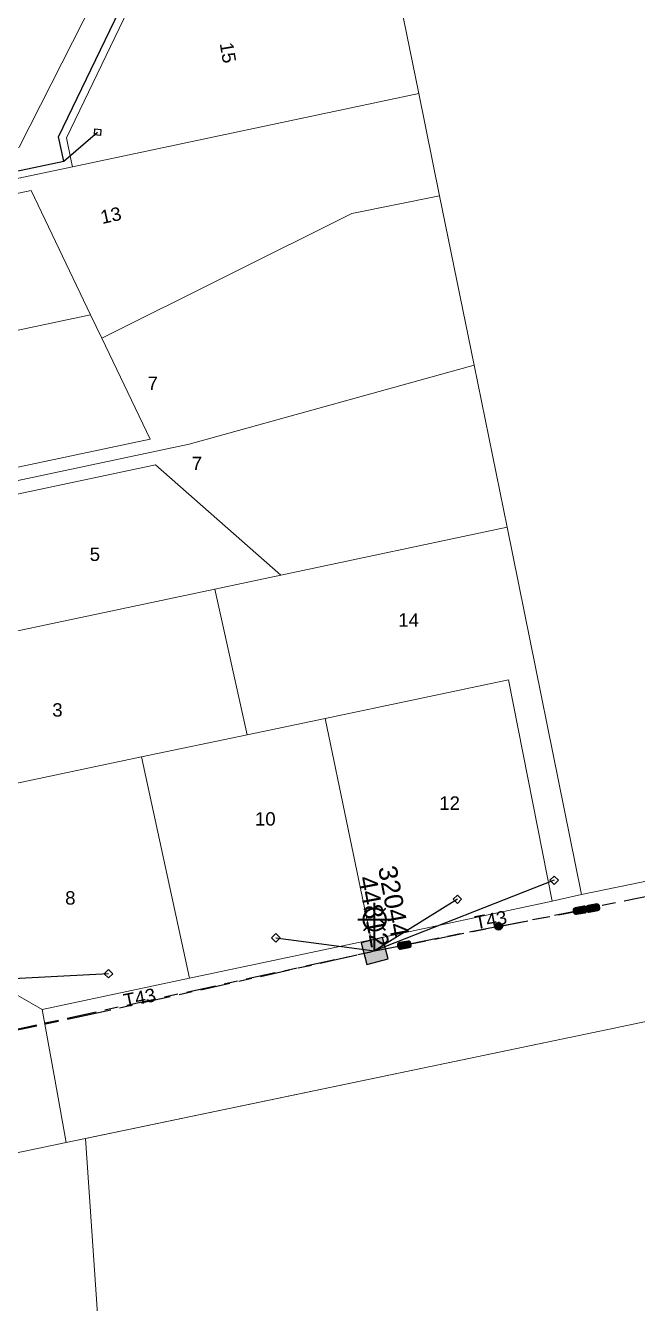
# Model space of a CAD drawing. Header units: metres. Extents: x 314590 to 317940, y 6263421 to 6264427.
# Drawn here: x 317526.5 to 317608.6, y 6263777.2 to 6263948.8 of the extents above; entities that cross this region are included whole.
import ezdxf
from ezdxf.enums import TextEntityAlignment as Align

# ---------------------------------------------------------------- set-up
doc = ezdxf.new("R2010")
doc.units = ezdxf.units.M
doc.linetypes.add('Cable Exist UG', pattern=[8.2, 4, -1.2, 1.8, -1.2])
doc.layers.get('0').update_dxf_attribs({"color": 6})
doc.layers.add('Cadastre Land Parcels_SP_EXT', color=9, linetype='Continuous', lineweight=5)
doc.layers.add('Cadastre Roads_SP_EXT', color=9, linetype='Continuous', lineweight=5)
for name, color, linetype in [('Equip_LV_EXT', 7, 'Continuous'), ('Equip_SL_EXT', 7, 'Continuous'), ('Equip_SP_SL_EXT', 7, 'Continuous'), ('Mains_LV_EXT', 7, 'Continuous'), ('Mains_SL_EXT', 7, 'Continuous'), ('Services_SP_EXT', 7, 'Continuous'), ('SupportsUG_SP_LV_SL_EXT', 7, 'Continuous')]:
    doc.layers.add(name, color=color, linetype=linetype)
doc.styles.add('COLUMN_LABEL', font='arial.ttf')
doc.styles.add('iecARIAL', font='arial.ttf', dxfattribs={"height": 2})
doc.styles.add('POLE_LABEL', font='arial.ttf')
doc.styles.get("Standard").update_dxf_attribs({"font": 'arial.ttf'})

# ---------------------------------------------------------------- blocks, each defined once
blk = doc.blocks.new('COLUMN_EXT')
blk.add_hatch(color=256).paths.add_polyline_path([(-1.49, 1.48), (-1.49, -1.49), (1.48, -1.49), (1.48, 1.48)])
blk.add_lwpolyline([(-1.49, -1.49), (1.48, -1.49), (1.48, 1.48), (-1.49, 1.48)], close=True)
for tag, height, style, flags, p in [('ASSET_NUM', 2.5, 'COLUMN_LABEL', 8, (2, 2)), ('STRUCTURE_PLANT_NUMBER', 0.2, 'POLE_LABEL', 9, (1.81, 0.03)), ('STREET_CODE', 0.2, 'COLUMN_LABEL', 9, (1.81, -0.2))]:
    blk.add_attdef(tag, text='', height=height, dxfattribs=dict(style=style, flags=flags)).set_placement(p, align=Align.MIDDLE_LEFT)
at = {"flags": 9}
for tag, p in [('COLUMN_TYPE', (1.81, -0.4)), ('OWNED_BY', (1.81, -0.6)), ('STATE', (1.81, -0.8)), ('USAGE', (1.81, -1)), ('STREETNAME', (1.81, -1.6)), ('SUBURB', (1.81, -1.8)), ('LEGEND', (1.81, -1.2)), ('LOCATION', (1.81, -1.4)), ('NOTES', (1.81, -2))]:
    blk.add_attdef(tag, text='', height=0.2, dxfattribs=at).set_placement(p, align=Align.MIDDLE_LEFT)
at = {"flags": 1}
blk.add_attdef('Z', (1.81, -2.35), '', height=0.2, dxfattribs=at)
blk = doc.blocks.new('SL_LANTERN_EXT')
at = {"lineweight": 40}
for p, q in [((-1.46, 5.68), (-1.06, 5.28)), ((0, 1.97), (0, 6.47)), ((1.46, 5.68), (1.06, 5.28)), ((-2.25, 4.22), (2.25, 4.22)), ((-1.46, 2.76), (-1.06, 3.16)), ((0, 0), (0, 2.72)), ((1.46, 2.76), (1.06, 3.16))]:
    blk.add_line(p, q, dxfattribs=at)
blk.add_circle((0, 4.22), 1.5, dxfattribs=at)
at = {"style": 'iecARIAL', "flags": 8}
blk.add_attdef('ASSET_NUM', (1.5, 1.5), '', height=2.5, dxfattribs=at)
for tag, p, height, flags in [('OPERATING_VOLTAGE', (0.98, -1.65), 0.2, 9), ('ORIENTATION', (0.98, -1.85), 0.2, 9), ('CONSTRUCTED_VOLTAGE', (0.98, -0.65), 0.2, 9), ('CONTROL_TYPE', (0.98, -0.85), 0.2, 9), ('LANTERN_PURPOSE', (0.98, -1.05), 0.2, 9), ('LANTERN_TYPE', (0.98, -1.25), 0.2, 9), ('NO_PHASES', (0.98, -1.45), 0.2, 9), ('LNUMBER', (2.18, -3.25), 2.5, 8), ('OWNED_BY', (0.98, -2.05), 0.2, 9), ('STATE', (0.98, -2.25), 0.2, 9), ('USAGE', (0.98, -2.45), 0.2, 9), ('CEXIST', (0.98, -2.65), 0.2, 9), ('CNEW', (0.98, -2.85), 0.2, 9), ('CNUMBER', (0.98, -3.05), 0.2, 9), ('CREMOVE', (0.98, -3.25), 0.2, 9), ('CREPLACE', (0.98, -3.45), 0.2, 9), ('LKINGHEIGHT', (0.98, -3.65), 0.2, 9), ('LBRACKET', (0.98, -3.85), 0.2, 9), ('LBRACKETVOCAB', (0.98, -4.05), 0.2, 9), ('LCATEGORY', (0.98, -4.25), 0.2, 9), ('LCHARGE1', (0.98, -4.45), 0.2, 9), ('LCHARGE1PERCENT', (0.98, -4.65), 0.2, 9), ('LCHARGE2', (0.98, -4.85), 0.2, 9), ('LCHARGE2PERCENT', (0.98, -5.05), 0.2, 9), ('LCHARGE3', (0.98, -5.25), 0.2, 9), ('LCHARGE3PERCENT', (0.98, -5.45), 0.2, 9), ('LEXIST', (0.98, -5.65), 0.2, 9), ('LLAMP', (0.98, -5.85), 0.2, 9), ('LLAMPVOCAB', (0.98, -6.05), 0.2, 9), ('LMAST', (0.98, -6.25), 0.2, 9), ('LMASTVOCAB', (0.98, -6.45), 0.2, 9), ('LNEW', (0.98, -6.65), 0.2, 9), ('LANTNUMBER', (0.98, -6.85), 0.2, 9), ('LOUTREACH', (0.98, -7.25), 0.2, 9), ('LOUTREACHVOCAB', (0.98, -7.45), 0.2, 9), ('LRATECODE', (0.98, -7.65), 0.2, 9), ('LREMOVE', (0.98, -7.85), 0.2, 9), ('LREPLACE', (0.98, -8.05), 0.2, 9), ('LTYPE', (0.98, -8.25), 0.2, 9), ('LTYPEVOCAB', (0.98, -8.45), 0.2, 9), ('LEGEND', (0.98, -8.65), 0.2, 9), ('STREETNAME', (0.98, -9.25), 0.2, 9), ('SUBURB', (0.98, -9.45), 0.2, 1), ('LOCATION', (0.98, -8.85), 0.2, 9), ('NOTES', (0.98, -9.05), 0.2, 9)]:
    blk.add_attdef(tag, p, '', height=height, dxfattribs=dict(flags=flags))
blk = doc.blocks.new('CCP_EXT')
at = {"flags": 9}
for tag, p in [('STATE', (0, -1.8)), ('LIFE_SUPPORT', (0, -1.6)), ('NOTES', (0, -2))]:
    blk.add_attdef(tag, text='', height=0.2, dxfattribs=at).set_placement(p, align=Align.MIDDLE_LEFT)
blk.add_wipeout([(0, 0.57), (0.57, 0), (0, -0.57), (-0.57, 0)])
blk.add_lwpolyline([(-0.57, 0), (0, 0.57), (0.57, 0), (0, -0.57), (-0.57, 0)])
at = {"flags": 1}
blk.add_attdef('Z', (0, 0), '', height=0.2, dxfattribs=at)
at = {"flags": 9}
for tag, p in [('CCP_TYPE', (0, 0)), ('CONSTRUCTED_VOLTAGE', (0, -0.2)), ('OPERATING_VOLTAGE', (0, -0.6)), ('ORIENTATION', (0, -0.8)), ('OWNED_BY', (0, -1)), ('NO_PHASES', (0, -0.4)), ('USAGE', (0, -1.2)), ('LEGEND', (0, -1.4))]:
    blk.add_attdef(tag, text='', height=0.2, dxfattribs=at).set_placement(p, align=Align.MIDDLE_LEFT)
blk = doc.blocks.new('LV_STJ_EXT')
h = blk.add_hatch(color=256)
edge = h.paths.add_edge_path()
edge.add_ellipse((-0.59, 0.13), major_axis=(0.226, 0.226), ratio=1, start_angle=45, end_angle=135)
edge.add_line((-0.91, 0.13), (-0.91, -0.13))
edge.add_ellipse((-0.59, -0.13), major_axis=(0.226, 0.226), ratio=1, start_angle=135, end_angle=225)
edge.add_line((-0.59, -0.45), (0.59, -0.45))
edge.add_ellipse((0.59, -0.13), major_axis=(-0.226, 0.226), ratio=1, start_angle=135, end_angle=225)
edge.add_line((0.91, -0.13), (0.91, 0.13))
edge.add_ellipse((0.59, 0.13), major_axis=(-0.226, 0.226), ratio=1, start_angle=225, end_angle=315)
edge.add_line((0.59, 0.45), (-0.59, 0.45))
blk.add_lwpolyline([(-0.91, 0.13), (-0.91, -0.13, 0.414214), (-0.59, -0.45), (0.59, -0.45, 0.414214), (0.91, -0.13), (0.91, 0.13, 0.414214), (0.59, 0.45), (-0.59, 0.45, 0.414214)], format="xyb", close=True)
at = {"flags": 1}
blk.add_attdef('Z', (0, 0), '', height=0.2, dxfattribs=at)
at = {"flags": 9}
for tag, p in [('ORIENTATION', (0, 0)), ('USAGE', (0, -0.2)), ('LEGEND', (0, -0.4)), ('NOTES', (0, -0.6))]:
    blk.add_attdef(tag, text='', height=0.2, dxfattribs=at).set_placement(p, align=Align.MIDDLE_LEFT)
blk = doc.blocks.new('SL_STJ_EXT')
h = blk.add_hatch(color=256)
edge = h.paths.add_edge_path()
edge.add_ellipse((-0.59, 0.13), major_axis=(0.226, 0.226), ratio=1, start_angle=45, end_angle=135)
edge.add_line((-0.91, 0.13), (-0.91, -0.13))
edge.add_ellipse((-0.59, -0.13), major_axis=(0.226, 0.226), ratio=1, start_angle=135, end_angle=225)
edge.add_line((-0.59, -0.45), (0.59, -0.45))
edge.add_ellipse((0.59, -0.13), major_axis=(-0.226, 0.226), ratio=1, start_angle=135, end_angle=225)
edge.add_line((0.91, -0.13), (0.91, 0.13))
edge.add_ellipse((0.59, 0.13), major_axis=(-0.226, 0.226), ratio=1, start_angle=225, end_angle=315)
edge.add_line((0.59, 0.45), (-0.59, 0.45))
blk.add_lwpolyline([(-0.91, 0.13), (-0.91, -0.13, 0.414214), (-0.59, -0.45), (0.59, -0.45, 0.414214), (0.91, -0.13), (0.91, 0.13, 0.414214), (0.59, 0.45), (-0.59, 0.45, 0.414214)], format="xyb", close=True)
at = {"flags": 1}
blk.add_attdef('Z', (0, 0), '', height=0.2, dxfattribs=at)
at = {"flags": 9}
for tag, p in [('ORIENTATION', (0, 0)), ('USAGE', (0, -0.2)), ('LEGEND', (0, -0.4)), ('NOTES', (0, -0.6))]:
    blk.add_attdef(tag, text='', height=0.2, dxfattribs=at).set_placement(p, align=Align.MIDDLE_LEFT)
blk = doc.blocks.new('CONNECTOR_NODE_EXT')
h = blk.add_hatch(color=256)
edge = h.paths.add_edge_path()
edge.add_arc((0, 0), 0.5, 0, 360)
blk.add_circle((0, 0), 0.5)
at = {"flags": 1}
blk.add_attdef('Z', (0, 0), '', height=0.2, dxfattribs=at)
at = {"flags": 9}
for tag, p in [('CONNECTOR_TYPE', (0, 0)), ('CONSTRUCTED_VOLTAGE', (0, -0.2)), ('OPERATING_VOLTAGE', (0, -0.6)), ('ORIENTATION', (0, -0.8)), ('SUBTYPE', (0, -1)), ('NO_PHASES', (0, -0.4)), ('USAGE', (0, -1.2)), ('NOTES', (0, -1.4))]:
    blk.add_attdef(tag, text='', height=0.2, dxfattribs=at).set_placement(p, align=Align.MIDDLE_LEFT)

msp = doc.modelspace()

# ---------------------------------------------------------------- linework, layer by layer
at = {"layer": 'Cadastre Land Parcels_SP_EXT', "linetype": 'Continuous'}
for points in [[(317555.53, 6264056.2), (317559.58, 6264036.38), (317567.44, 6263997.91), (317567.93, 6263995.5), (317573.96, 6263965.78), (317579.28, 6263939.66), (317582.08, 6263925.94), (317586.72, 6263903.19), (317591.16, 6263881.4), (317601.12, 6263832.06), (317686.05, 6263849.54)], [(317693.92, 6263832.72), (317604.68, 6263813.96), (317534.57, 6263799.31), (317538.26, 6263744.98), (317582.41, 6263696.56), (317559.51, 6263674.43), (317562.46, 6263671.29), (317585.78, 6263692.86), (317603.32, 6263673.63), (317605.57, 6263630.12), (317585.78, 6263590.86), (317594.33, 6263592.71), (317605.76, 6263595.19), (317619.14, 6263598.09)]]:
    msp.add_lwpolyline(points, dxfattribs=at)
for points in [[(317544.4, 6263959.49), (317540.57, 6263960.99), (317539.31, 6263976.56), (317535.87, 6263989.52), (317535.46, 6263991.11), (317507.17, 6263985.13), (317507.93, 6263981.55), (317532.06, 6263959.94), (317535.67, 6263952.18), (317525.65, 6263932.45), (317524.27, 6263932.16), (317483.1, 6263923.51), (317481.15, 6263923.13), (317481.66, 6263922.18), (317483.22, 6263919.33), (317532.83, 6263929.8), (317532.66, 6263930.6), (317532, 6263933.73), (317544.4, 6263959.49)], [(317524.27, 6263932.16), (317525.65, 6263932.45), (317535.67, 6263952.18), (317532.06, 6263959.94), (317507.93, 6263981.55), (317507.17, 6263985.13), (317377.28, 6263957.67), (317377.08, 6263954.06), (317413.82, 6263961.84), (317433.43, 6263966.15), (317475.38, 6263975.49), (317488.1, 6263978.33), (317505.63, 6263956), (317524.27, 6263932.16)], [(317579.28, 6263939.66), (317573.96, 6263965.78), (317572.87, 6263965.56), (317544.4, 6263959.49), (317532, 6263933.73), (317532.66, 6263930.6), (317532.83, 6263929.8), (317579.28, 6263939.66)], [(317582.08, 6263925.94), (317579.28, 6263939.66), (317532.83, 6263929.8), (317483.22, 6263919.33), (317484.13, 6263917.52), (317527.27, 6263926.64), (317535.25, 6263909.92), (317536.75, 6263906.79), (317570.31, 6263923.54), (317582.08, 6263925.94)], [(317490.83, 6263900.53), (317535.25, 6263909.92), (317527.27, 6263926.64), (317484.13, 6263917.52), (317484.73, 6263916.18), (317485.28, 6263914.82), (317490.83, 6263900.53)], [(317586.72, 6263903.19), (317582.08, 6263925.94), (317570.31, 6263923.54), (317536.75, 6263906.79), (317543.24, 6263893.23), (317505.79, 6263885.3), (317506.18, 6263884.45), (317506.49, 6263883.66), (317548.48, 6263892.55), (317586.72, 6263903.19)], [(317536.75, 6263906.79), (317535.25, 6263909.92), (317490.83, 6263900.53), (317493.53, 6263893.58), (317494.63, 6263893.45), (317495.71, 6263893.24), (317496.78, 6263892.96), (317497.82, 6263892.59), (317498.83, 6263892.15), (317499.81, 6263891.64), (317500.75, 6263891.05), (317501.64, 6263890.4), (317502.49, 6263889.69), (317503.27, 6263888.91), (317504, 6263888.08), (317504.67, 6263887.2), (317505.26, 6263886.27), (317505.79, 6263885.3), (317543.24, 6263893.23), (317536.75, 6263906.79)], [(317591.16, 6263881.4), (317586.72, 6263903.19), (317548.48, 6263892.55), (317506.49, 6263883.66), (317506.52, 6263883.57), (317506.8, 6263882.68), (317507, 6263881.97), (317543.96, 6263889.8), (317560.8, 6263874.96), (317591.16, 6263881.4)], [(317560.8, 6263874.96), (317543.96, 6263889.8), (317507, 6263881.97), (317511.89, 6263864.61), (317551.93, 6263873.09), (317560.8, 6263874.96)], [(317601.12, 6263832.06), (317591.16, 6263881.4), (317560.8, 6263874.96), (317551.93, 6263873.09), (317556.24, 6263853.54), (317566.71, 6263855.72), (317591.32, 6263860.91), (317597.2, 6263831.19), (317601.12, 6263832.06)], [(317542.09, 6263850.57), (317556.24, 6263853.54), (317551.93, 6263873.09), (317511.89, 6263864.61), (317515.1, 6263854.68), (317516.17, 6263849.99), (317517.3, 6263845.34), (317542.09, 6263850.57)], [(317597.2, 6263831.19), (317591.32, 6263860.91), (317566.71, 6263855.72), (317572.89, 6263826), (317597.2, 6263831.19)], [(317572.89, 6263826), (317566.71, 6263855.72), (317556.24, 6263853.54), (317542.09, 6263850.57), (317548.5, 6263820.83), (317572.89, 6263826)], [(317548.5, 6263820.83), (317542.09, 6263850.57), (317517.3, 6263845.34), (317522.49, 6263820.22), (317528.76, 6263816.64), (317548.5, 6263820.83)], [(317582.41, 6263696.56), (317538.26, 6263744.98), (317534.57, 6263799.31), (317531.96, 6263798.76), (317508.83, 6263793.93), (317481.89, 6263788.35), (317480.17, 6263787.96), (317478.47, 6263787.48), (317476.8, 6263786.93), (317475.16, 6263786.29), (317473.55, 6263785.57), (317471.97, 6263784.78), (317470.44, 6263783.91), (317468.95, 6263782.96), (317467.51, 6263781.95), (317466.12, 6263780.87), (317465.53, 6263774.72), (317497.84, 6263739.94), (317517.46, 6263719.1), (317559.51, 6263674.43), (317582.41, 6263696.56)]]:
    msp.add_lwpolyline(points, close=True, dxfattribs=at)
at = {"layer": 'Mains_LV_EXT', "linetype": 'Cable Exist UG'}
for points in [[(317650.94, 6263840.25), (317600.96, 6263829.97)], [(317573.37, 6263824.5), (317600.95, 6263829.97)]]:
    msp.add_lwpolyline(points, dxfattribs=at)
at = {"layer": 'Mains_SL_EXT', "linetype": 'Cable Exist UG'}
for points in [[(317590.01, 6263827.8), (317602.68, 6263830.26)], [(317590.01, 6263827.8), (317577.35, 6263825.29)]]:
    msp.add_lwpolyline(points, dxfattribs=at)

# ---------------------------------------------------------------- block references
at = {"layer": 'Equip_LV_EXT', "rotation": 10.11807087928328}
msp.add_blockref('LV_STJ_EXT', (317600.95, 6263829.97), dxfattribs=at)
at = {"layer": 'Equip_SL_EXT'}
for p, rotation in [((317602.68, 6263830.26), 9.882075929666614), ((317577.35, 6263825.29), 189.3343348039263)]:
    msp.add_blockref('SL_STJ_EXT', p, dxfattribs=dict(at, rotation=rotation))
msp.add_blockref('CONNECTOR_NODE_EXT', (317590.01, 6263827.8), dxfattribs=at)
at = {"layer": 'Equip_SP_SL_EXT'}
ref = msp.add_blockref('SL_LANTERN_EXT', (317573.37, 6263824.5), dxfattribs=at)
ref.add_attrib('ASSET_NUM', '32044', dxfattribs={"layer": '0', "height": 2.5, "rotation": 280.605, "style": 'iecARIAL'}).set_placement((317574.87, 6263826), align=Align.BOTTOM_RIGHT)
at = {"layer": 'SupportsUG_SP_LV_SL_EXT'}
ref = msp.add_blockref('COLUMN_EXT', (317573.37, 6263824.5), dxfattribs=dict(at, rotation=194.6518742494218))
ref.add_attrib('ASSET_NUM', '44812', dxfattribs={"layer": '0', "height": 2.5, "rotation": 280.605, "style": 'COLUMN_LABEL'}).set_placement((317575.37, 6263825.25), align=Align.TOP_RIGHT)

# ---------------------------------------------------------------- texts
at = {"layer": 'Cadastre Land Parcels_SP_EXT'}
for s, rotation, p in [('15', 279.6443, (317552.57, 6263946.38)), ('13', 12.2878, (317536.79, 6263922.13))]:
    msp.add_text(s, height=1.8, rotation=rotation, dxfattribs=at).set_placement(p)
for s, p in [('7', (317542.89, 6263899.85)), ('7', (317548.82, 6263889.08)), ('5', (317535.12, 6263876.88)), ('14', (317576.53, 6263868.04)), ('3', (317530.1, 6263855.97)), ('12', (317582.03, 6263843.45)), ('10', (317557.29, 6263841.33)), ('8', (317531.83, 6263830.72))]:
    msp.add_text(s, height=1.8, dxfattribs=at).set_placement(p)
at = {"layer": 'Mains_LV_EXT'}
for rotation, p in [(10.7799, (317587, 6263827.37)), (11.4752, (317539.88, 6263816.91))]:
    msp.add_text('T43', height=1.8, rotation=rotation, dxfattribs=at).set_placement(p)

# ---------------------------------------------------------------- next in the draw order: block references
at = {"layer": 'Services_SP_EXT', "rotation": 220.1469037344869}
msp.add_blockref('CCP_EXT', (317536.19, 6263934.48), dxfattribs=at)
at = {"layer": 'Services_SP_EXT'}
for p in [(317597.47, 6263833.99), (317584.47, 6263831.43), (317560.11, 6263826.25), (317537.64, 6263821.44)]:
    msp.add_blockref('CCP_EXT', p, dxfattribs=at)

# ---------------------------------------------------------------- next in the draw order: linework, layer by layer
at = {"layer": 'Cadastre Roads_SP_EXT', "linetype": 'Continuous'}
msp.add_lwpolyline([(317686.05, 6263849.54), (317601.12, 6263832.06), (317597.2, 6263831.19), (317572.89, 6263826), (317548.5, 6263820.83), (317528.76, 6263816.64), (317530.36, 6263807.75), (317531.96, 6263798.76), (317604.68, 6263813.96), (317693.92, 6263832.72)], dxfattribs=at)
at = {"layer": 'Mains_LV_EXT', "linetype": 'Cable Exist UG'}
msp.add_lwpolyline([(317509.42, 6263819.95), (317512.23, 6263816.41), (317508.06, 6263810.22), (317534.04, 6263815.72), (317573.37, 6263824.5)], dxfattribs=at)
at = {"layer": 'Mains_SL_EXT', "linetype": 'Cable Exist UG'}
msp.add_lwpolyline([(317509.42, 6263819.95), (317512.23, 6263816.41), (317508.06, 6263810.22), (317573.37, 6263824.5)], dxfattribs=at)
at = {"layer": 'Services_SP_EXT'}
for points in [[(317482.42, 6263916.52), (317483.02, 6263920.31), (317483.02, 6263920.31), (317531.64, 6263930.57), (317530.95, 6263933.86), (317543.5, 6263959.93), (317547.63, 6263964.46)], [(317482.42, 6263916.52), (317483.02, 6263920.31), (317531.64, 6263930.57), (317536.19, 6263934.48)], [(317597.47, 6263833.99), (317573.37, 6263824.5)], [(317584.47, 6263831.43), (317573.37, 6263824.5)], [(317560.11, 6263826.25), (317573.37, 6263824.5)], [(317537.64, 6263821.44), (317509.42, 6263819.95)]]:
    msp.add_lwpolyline(points, dxfattribs=at)

doc.saveas('drawing.dxf')
